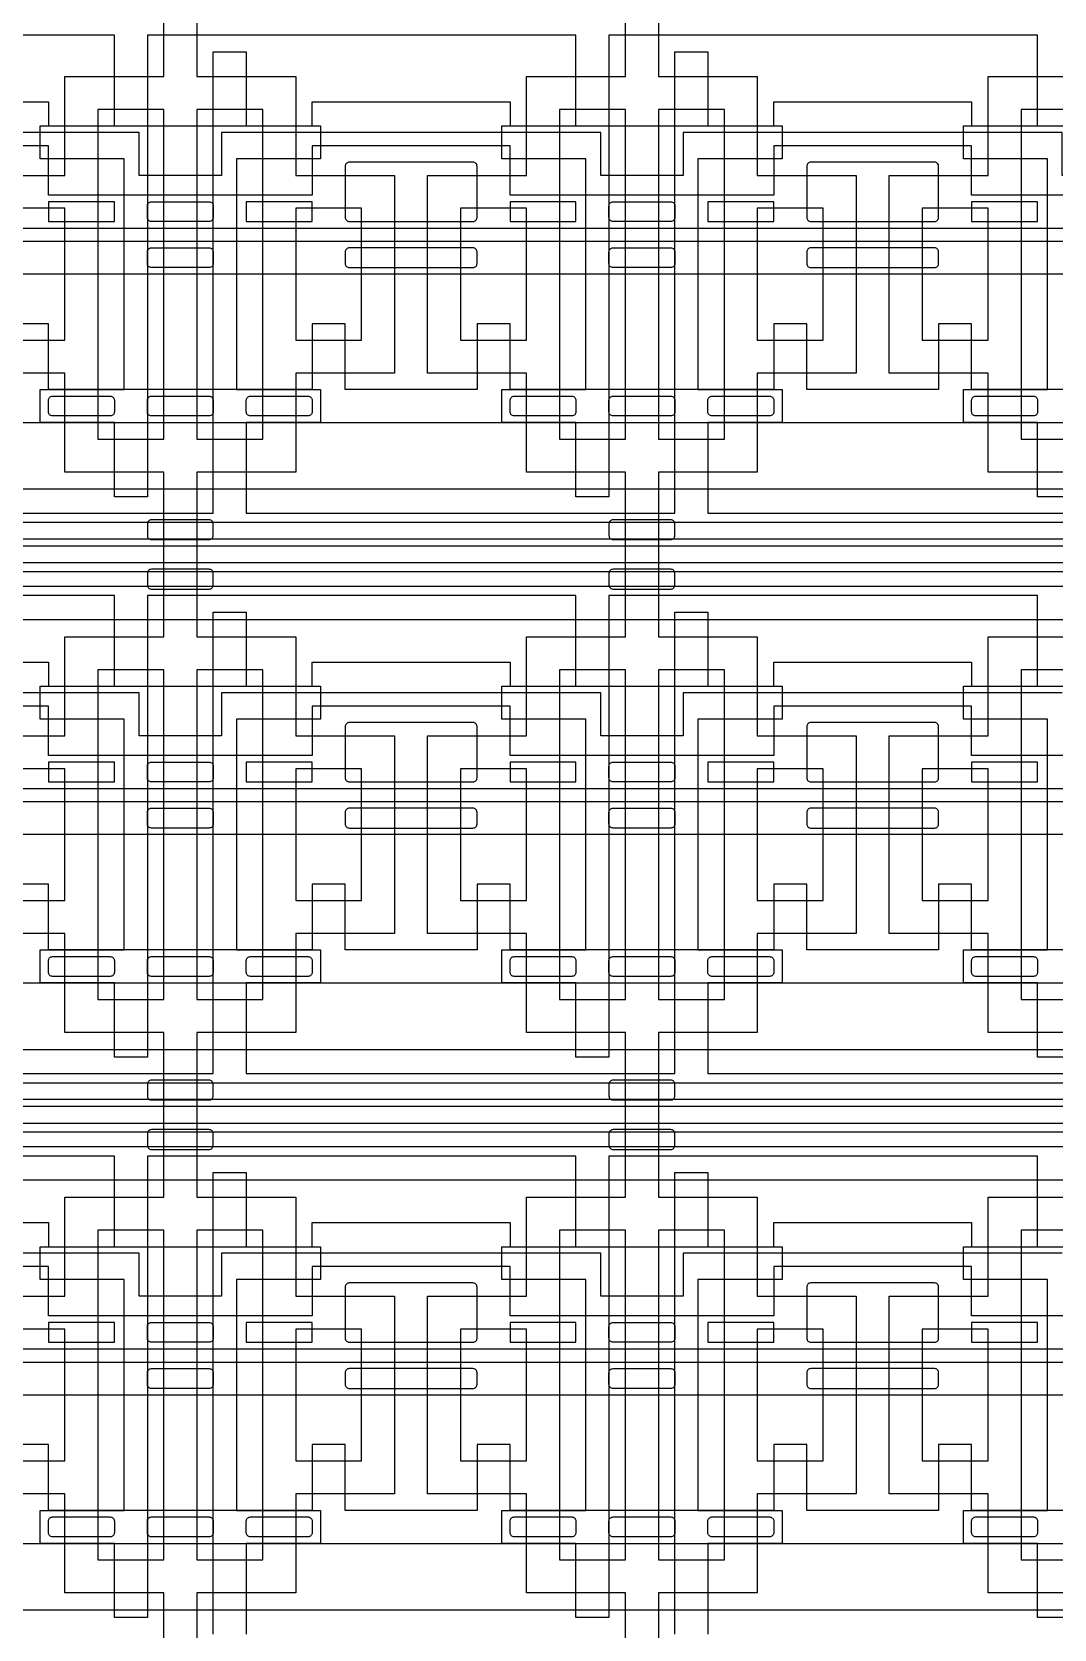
# Model space of a CAD drawing. Extents: x 0 to 194465, y -118660 to 40475.
# Drawn here: x 35762 to 38862, y 18213 to 23058 of the extents above; entities that cross this region are included whole.
import ezdxf

# ---------------------------------------------------------------- set-up
doc = ezdxf.new("R2010")
doc.units = 13
for name, color, linetype in [('Control 1 - Push up', 6, 'Continuous'), ('Control 2 - Push down', 1, 'Continuous'), ('Flow', 5, 'Continuous')]:
    doc.layers.add(name, color=color, linetype=linetype)

msp = doc.modelspace()

# ---------------------------------------------------------------- linework, layer by layer
at = {"layer": 'Control 1 - Push up'}
for points in [[(35212.498876, 22846.1072), (35812.498876, 22846.1072), (35812.498876, 22773.1072), (36612.498876, 22773.1072), (36612.498876, 22846.1072), (37212.498876, 22846.1072), (37212.498876, 22773.1072), (38012.498876, 22773.1072), (38012.498876, 22846.1072), (38612.498876, 22846.1072), (38612.498876, 22773.1072), (39412.498876, 22773.1072), (39412.498876, 22846.1072), (40012.498876, 22846.1072), (40012.498876, 22773.1072), (40812.498876, 22773.1072), (40812.498876, 22846.1072), (41962.498876, 22846.1072)], [(41962.498876, 22746.1072), (40537.498876, 22746.1072), (40537.498876, 22623.1072), (40287.498876, 22623.1072), (40287.498876, 22753.1072), (39137.498876, 22753.1072), (39137.498876, 22623.1072), (38887.498876, 22623.1072), (38887.498876, 22753.1072), (37737.498876, 22753.1072), (37737.498876, 22623.1072), (37487.498876, 22623.1072), (37487.498876, 22753.1072), (36337.498876, 22753.1072), (36337.498876, 22623.1072), (36087.498876, 22623.1072), (36087.498876, 22753.1072), (34937.498876, 22753.1072)], [(18062.498876, 22463.106939), (41862.498876, 22463.107205), (44962.498876, 22463.1072), (44962.498876, 22563.1072), (41962.498876, 22563.1072), (40912.498876, 22563.1072), (40912.498876, 22713.1072), (40812.498876, 22713.1072), (40812.498876, 22563.1072), (40012.498876, 22563.1072), (40012.498876, 22713.1072), (39412.498876, 22713.1072), (39412.498876, 22563.1072), (38612.498876, 22563.1072), (38612.498876, 22713.1072), (38012.498876, 22713.1072), (38012.498876, 22563.1072), (37212.498876, 22563.1072), (37212.498876, 22713.1072), (36612.498876, 22713.1072), (36612.498876, 22563.1072), (35812.498876, 22563.1072), (35812.498876, 22713.1072), (35212.498876, 22713.1072)], [(18162.498876, 22423.106938), (41762.498876, 22423.1072), (44962.498876, 22423.1072), (44962.498876, 22323.1072), (41662.498876, 22323.1072), (18262.498876, 22323.1072)], [(39412.498876, 21973.1072), (38612.498876, 21973.1072), (38612.498876, 22173.1072), (38512.498876, 22173.1072), (38512.498876, 21973.1072), (38112.498876, 21973.1072), (38112.498876, 22173.1072), (38012.498876, 22173.1072), (38012.498876, 21973.1072), (37212.498876, 21973.1072), (37212.498876, 22173.1072), (37112.498876, 22173.1072), (37112.498876, 21973.1072), (36712.498876, 21973.1072), (36712.498876, 22173.1072), (36612.498876, 22173.1072), (36612.498876, 21973.1072), (35812.498876, 21973.1072), (35812.498876, 22173.1072), (35712.498876, 22173.1072)], [(18462.498876, 21873.1072), (41262.498876, 21873.1072), (44962.498876, 21873.1072)], [(18462.498876, 20173.1072), (41962.498876, 20173.1072), (41962.498876, 21670.606938), (18462.498876, 21670.606938)], [(18362.498876, 21570.606938), (41862.498876, 21570.606938)], [(18262.498876, 21520.606938), (41762.498876, 21520.606938), (41762.498876, 20623.1072), (18262.498876, 20623.1072)], [(18162.498876, 20723.106938), (41662.498876, 20723.107199), (41662.498876, 20723.1072), (41662.498876, 21420.606938), (18162.498876, 21420.606938)], [(18062.498876, 20763.106939), (41562.498876, 20763.107199), (41562.498876, 21376.067922), (18062.498876, 21376.067922)], [(17962.498876, 21276.067922), (41462.498876, 21276.067922), (41462.498876, 20863.1072), (40912.498876, 20863.1072), (40912.498876, 21013.1072), (40812.498876, 21013.1072), (40812.498876, 20863.1072), (40012.498876, 20863.1072), (40012.498876, 21013.1072), (39412.498876, 21013.1072), (39412.498876, 20863.1072), (38612.498876, 20863.1072), (38612.498876, 21013.1072), (38012.498876, 21013.1072), (38012.498876, 20863.1072), (37212.498876, 20863.1072), (37212.498876, 21013.1072), (36612.498876, 21013.1072), (36612.498876, 20863.1072), (35812.498876, 20863.1072), (35812.498876, 21013.1072), (35212.498876, 21013.1072)], [(35212.498876, 21146.1072), (35812.498876, 21146.1072), (35812.498876, 21073.1072), (36612.498876, 21073.1072), (36612.498876, 21146.1072), (37212.498876, 21146.1072), (37212.498876, 21073.1072), (38012.498876, 21073.1072), (38012.498876, 21146.1072), (38612.498876, 21146.1072), (38612.498876, 21073.1072), (39412.498876, 21073.1072)], [(38887.498876, 21053.1072), (37737.498876, 21053.1072), (37737.498876, 20923.1072), (37487.498876, 20923.1072), (37487.498876, 21053.1072), (36337.498876, 21053.1072), (36337.498876, 20923.1072), (36087.498876, 20923.1072), (36087.498876, 21053.1072), (34937.498876, 21053.1072)], [(39412.498876, 20273.1072), (38612.498876, 20273.1072), (38612.498876, 20473.1072), (38512.498876, 20473.1072), (38512.498876, 20273.1072), (38112.498876, 20273.1072), (38112.498876, 20473.1072), (38012.498876, 20473.1072), (38012.498876, 20273.1072), (37212.498876, 20273.1072), (37212.498876, 20473.1072), (37112.498876, 20473.1072), (37112.498876, 20273.1072), (36712.498876, 20273.1072), (36712.498876, 20473.1072), (36612.498876, 20473.1072), (36612.498876, 20273.1072), (35812.498876, 20273.1072), (35812.498876, 20473.1072), (35712.498876, 20473.1072)], [(18462.498876, 18473.1072), (41962.498876, 18473.1072), (41962.498876, 19970.606938), (18462.498876, 19970.606938)], [(18362.498876, 19870.606938), (41862.498876, 19870.606938)], [(18262.498876, 19820.606938), (41762.498876, 19820.606938), (41762.498876, 18923.1072), (18262.498876, 18923.1072)], [(18162.498876, 19023.106938), (41662.498876, 19023.1072), (41662.498876, 19720.606938), (18162.498876, 19720.606938)], [(18062.498876, 19063.106939), (41562.498876, 19063.107204), (41562.498876, 19063.107199), (41562.498876, 19676.067922), (18062.498876, 19676.067922)], [(17962.498876, 19576.067922), (41462.498876, 19576.067922), (41462.498876, 19163.1072), (40912.498876, 19163.1072), (40912.498876, 19313.1072), (40812.498876, 19313.1072), (40812.498876, 19163.1072), (40012.498876, 19163.1072), (40012.498876, 19313.1072), (39412.498876, 19313.1072), (39412.498876, 19163.1072), (38612.498876, 19163.1072), (38612.498876, 19313.1072), (38012.498876, 19313.1072), (38012.498876, 19163.1072), (37212.498876, 19163.1072), (37212.498876, 19313.1072), (36612.498876, 19313.1072), (36612.498876, 19163.1072), (35812.498876, 19163.1072), (35812.498876, 19313.1072), (35212.498876, 19313.1072)], [(35212.498876, 19446.1072), (35812.498876, 19446.1072), (35812.498876, 19373.1072), (36612.498876, 19373.1072), (36612.498876, 19446.1072), (37212.498876, 19446.1072), (37212.498876, 19373.1072), (38012.498876, 19373.1072), (38012.498876, 19446.1072), (38612.498876, 19446.1072), (38612.498876, 19373.1072), (39412.498876, 19373.1072)], [(38887.498876, 19353.1072), (37737.498876, 19353.1072), (37737.498876, 19223.1072), (37487.498876, 19223.1072), (37487.498876, 19353.1072), (36337.498876, 19353.1072), (36337.498876, 19223.1072), (36087.498876, 19223.1072), (36087.498876, 19353.1072), (34937.498876, 19353.1072)], [(39412.498876, 18573.1072), (38612.498876, 18573.1072), (38612.498876, 18773.1072), (38512.498876, 18773.1072), (38512.498876, 18573.1072), (38112.498876, 18573.1072), (38112.498876, 18773.1072), (38012.498876, 18773.1072), (38012.498876, 18573.1072), (37212.498876, 18573.1072), (37212.498876, 18773.1072), (37112.498876, 18773.1072), (37112.498876, 18573.1072), (36712.498876, 18573.1072), (36712.498876, 18773.1072), (36612.498876, 18773.1072), (36612.498876, 18573.1072), (35812.498876, 18573.1072), (35812.498876, 18773.1072), (35712.498876, 18773.1072)], [(18462.498876, 16773.1072), (41962.498876, 16773.1072), (41962.498876, 18270.606938), (18462.498876, 18270.606938)]]:
    msp.add_lwpolyline(points, dxfattribs=at)
for points in [[(37112.498876, 22650.6072, 0.414214), (37099.998876, 22663.1072), (36724.998876, 22663.1072, 0.414214), (36712.498876, 22650.6072), (36712.498876, 22495.6072, 0.414214), (36724.998876, 22483.1072), (37099.998876, 22483.1072, 0.414214), (37112.498876, 22495.6072)], [(38512.498876, 22650.6072, 0.414214), (38499.998876, 22663.1072), (38124.998876, 22663.1072, 0.414214), (38112.498876, 22650.6072), (38112.498876, 22495.6072, 0.414214), (38124.998876, 22483.1072), (38499.998876, 22483.1072, 0.414214), (38512.498876, 22495.6072)], [(36124.998876, 22483.1072, -0.414214), (36112.498876, 22495.6072), (36112.498876, 22530.6072, -0.414214), (36124.998876, 22543.1072), (36299.998876, 22543.1072, -0.414214), (36312.498876, 22530.6072), (36312.498876, 22495.6072, -0.414214), (36299.998876, 22483.1072)], [(37524.998876, 22483.1072, -0.414214), (37512.498876, 22495.6072), (37512.498876, 22530.6072, -0.414214), (37524.998876, 22543.1072), (37699.998876, 22543.1072, -0.414214), (37712.498876, 22530.6072), (37712.498876, 22495.6072, -0.414214), (37699.998876, 22483.1072)], [(36124.998876, 22343.1072, -0.414214), (36112.498876, 22355.6072), (36112.498876, 22390.6072, -0.414214), (36124.998876, 22403.1072), (36299.998876, 22403.1072, -0.414214), (36312.498876, 22390.6072), (36312.498876, 22355.6072, -0.414214), (36299.998876, 22343.1072)], [(36724.998876, 22343.1072), (37099.998876, 22343.1072, 0.414214), (37112.498876, 22355.6072), (37112.498876, 22390.6072, 0.414214), (37099.998876, 22403.1072), (36724.998876, 22403.1072, 0.414214), (36712.498876, 22390.6072), (36712.498876, 22355.6072, 0.414214)], [(37524.998876, 22343.1072, -0.414214), (37512.498876, 22355.6072), (37512.498876, 22390.6072, -0.414214), (37524.998876, 22403.1072), (37699.998876, 22403.1072, -0.414214), (37712.498876, 22390.6072), (37712.498876, 22355.6072, -0.414214), (37699.998876, 22343.1072)], [(38124.998876, 22343.1072), (38499.998876, 22343.1072, 0.414214), (38512.498876, 22355.6072), (38512.498876, 22390.6072, 0.414214), (38499.998876, 22403.1072), (38124.998876, 22403.1072, 0.414214), (38112.498876, 22390.6072), (38112.498876, 22355.6072, 0.414214)], [(35824.998876, 21893.1072, -0.414214), (35812.498876, 21905.6072), (35812.498876, 21940.6072, -0.414214), (35824.998876, 21953.1072), (35999.998876, 21953.1072, -0.414214), (36012.498876, 21940.6072), (36012.498876, 21905.6072, -0.414214), (35999.998876, 21893.1072)], [(36124.998876, 21893.1072, -0.414214), (36112.498876, 21905.6072), (36112.498876, 21940.6072, -0.414214), (36124.998876, 21953.1072), (36299.998876, 21953.1072, -0.414214), (36312.498876, 21940.6072), (36312.498876, 21905.6072, -0.414214), (36299.998876, 21893.1072)], [(36424.998876, 21893.1072, -0.414214), (36412.498876, 21905.6072), (36412.498876, 21940.6072, -0.414214), (36424.998876, 21953.1072), (36599.998876, 21953.1072, -0.414214), (36612.498876, 21940.6072), (36612.498876, 21905.6072, -0.414214), (36599.998876, 21893.1072)], [(37224.998876, 21893.1072, -0.414214), (37212.498876, 21905.6072), (37212.498876, 21940.6072, -0.414214), (37224.998876, 21953.1072), (37399.998876, 21953.1072, -0.414214), (37412.498876, 21940.6072), (37412.498876, 21905.6072, -0.414214), (37399.998876, 21893.1072)], [(37524.998876, 21893.1072, -0.414214), (37512.498876, 21905.6072), (37512.498876, 21940.6072, -0.414214), (37524.998876, 21953.1072), (37699.998876, 21953.1072, -0.414214), (37712.498876, 21940.6072), (37712.498876, 21905.6072, -0.414214), (37699.998876, 21893.1072)], [(37824.998876, 21893.1072, -0.414214), (37812.498876, 21905.6072), (37812.498876, 21940.6072, -0.414214), (37824.998876, 21953.1072), (37999.998876, 21953.1072, -0.414214), (38012.498876, 21940.6072), (38012.498876, 21905.6072, -0.414214), (37999.998876, 21893.1072)], [(38624.998876, 21893.1072, -0.414214), (38612.498876, 21905.6072), (38612.498876, 21940.6072, -0.414214), (38624.998876, 21953.1072), (38799.998876, 21953.1072, -0.414214), (38812.498876, 21940.6072), (38812.498876, 21905.6072, -0.414214), (38799.998876, 21893.1072)], [(37112.498876, 20950.6072, 0.414214), (37099.998876, 20963.1072), (36724.998876, 20963.1072, 0.414214), (36712.498876, 20950.6072), (36712.498876, 20795.6072, 0.414214), (36724.998876, 20783.1072), (37099.998876, 20783.1072, 0.414214), (37112.498876, 20795.6072)], [(38512.498876, 20950.6072, 0.414214), (38499.998876, 20963.1072), (38124.998876, 20963.1072, 0.414214), (38112.498876, 20950.6072), (38112.498876, 20795.6072, 0.414214), (38124.998876, 20783.1072), (38499.998876, 20783.1072, 0.414214), (38512.498876, 20795.6072)], [(36124.998876, 20783.1072, -0.414214), (36112.498876, 20795.6072), (36112.498876, 20830.6072, -0.414214), (36124.998876, 20843.1072), (36299.998876, 20843.1072, -0.414214), (36312.498876, 20830.6072), (36312.498876, 20795.6072, -0.414214), (36299.998876, 20783.1072)], [(37524.998876, 20783.1072, -0.414214), (37512.498876, 20795.6072), (37512.498876, 20830.6072, -0.414214), (37524.998876, 20843.1072), (37699.998876, 20843.1072, -0.414214), (37712.498876, 20830.6072), (37712.498876, 20795.6072, -0.414214), (37699.998876, 20783.1072)], [(36124.998876, 20643.1072, -0.414214), (36112.498876, 20655.6072), (36112.498876, 20690.6072, -0.414214), (36124.998876, 20703.1072), (36299.998876, 20703.1072, -0.414214), (36312.498876, 20690.6072), (36312.498876, 20655.6072, -0.414214), (36299.998876, 20643.1072)], [(36724.998876, 20643.1072), (37099.998876, 20643.1072, 0.414214), (37112.498876, 20655.6072), (37112.498876, 20690.6072, 0.414214), (37099.998876, 20703.1072), (36724.998876, 20703.1072, 0.414214), (36712.498876, 20690.6072), (36712.498876, 20655.6072, 0.414214)], [(37524.998876, 20643.1072, -0.414214), (37512.498876, 20655.6072), (37512.498876, 20690.6072, -0.414214), (37524.998876, 20703.1072), (37699.998876, 20703.1072, -0.414214), (37712.498876, 20690.6072), (37712.498876, 20655.6072, -0.414214), (37699.998876, 20643.1072)], [(38124.998876, 20643.1072), (38499.998876, 20643.1072, 0.414214), (38512.498876, 20655.6072), (38512.498876, 20690.6072, 0.414214), (38499.998876, 20703.1072), (38124.998876, 20703.1072, 0.414214), (38112.498876, 20690.6072), (38112.498876, 20655.6072, 0.414214)], [(35824.998876, 20193.1072, -0.414214), (35812.498876, 20205.6072), (35812.498876, 20240.6072, -0.414214), (35824.998876, 20253.1072), (35999.998876, 20253.1072, -0.414214), (36012.498876, 20240.6072), (36012.498876, 20205.6072, -0.414214), (35999.998876, 20193.1072)], [(36124.998876, 20193.1072, -0.414214), (36112.498876, 20205.6072), (36112.498876, 20240.6072, -0.414214), (36124.998876, 20253.1072), (36299.998876, 20253.1072, -0.414214), (36312.498876, 20240.6072), (36312.498876, 20205.6072, -0.414214), (36299.998876, 20193.1072)], [(36424.998876, 20193.1072, -0.414214), (36412.498876, 20205.6072), (36412.498876, 20240.6072, -0.414214), (36424.998876, 20253.1072), (36599.998876, 20253.1072, -0.414214), (36612.498876, 20240.6072), (36612.498876, 20205.6072, -0.414214), (36599.998876, 20193.1072)], [(37224.998876, 20193.1072, -0.414214), (37212.498876, 20205.6072), (37212.498876, 20240.6072, -0.414214), (37224.998876, 20253.1072), (37399.998876, 20253.1072, -0.414214), (37412.498876, 20240.6072), (37412.498876, 20205.6072, -0.414214), (37399.998876, 20193.1072)], [(37524.998876, 20193.1072, -0.414214), (37512.498876, 20205.6072), (37512.498876, 20240.6072, -0.414214), (37524.998876, 20253.1072), (37699.998876, 20253.1072, -0.414214), (37712.498876, 20240.6072), (37712.498876, 20205.6072, -0.414214), (37699.998876, 20193.1072)], [(37824.998876, 20193.1072, -0.414214), (37812.498876, 20205.6072), (37812.498876, 20240.6072, -0.414214), (37824.998876, 20253.1072), (37999.998876, 20253.1072, -0.414214), (38012.498876, 20240.6072), (38012.498876, 20205.6072, -0.414214), (37999.998876, 20193.1072)], [(38624.998876, 20193.1072, -0.414214), (38612.498876, 20205.6072), (38612.498876, 20240.6072, -0.414214), (38624.998876, 20253.1072), (38799.998876, 20253.1072, -0.414214), (38812.498876, 20240.6072), (38812.498876, 20205.6072, -0.414214), (38799.998876, 20193.1072)], [(37112.498876, 19250.6072, 0.414214), (37099.998876, 19263.1072), (36724.998876, 19263.1072, 0.414214), (36712.498876, 19250.6072), (36712.498876, 19095.6072, 0.414214), (36724.998876, 19083.1072), (37099.998876, 19083.1072, 0.414214), (37112.498876, 19095.6072)], [(38512.498876, 19250.6072, 0.414214), (38499.998876, 19263.1072), (38124.998876, 19263.1072, 0.414214), (38112.498876, 19250.6072), (38112.498876, 19095.6072, 0.414214), (38124.998876, 19083.1072), (38499.998876, 19083.1072, 0.414214), (38512.498876, 19095.6072)], [(36124.998876, 19083.1072, -0.414214), (36112.498876, 19095.6072), (36112.498876, 19130.6072, -0.414214), (36124.998876, 19143.1072), (36299.998876, 19143.1072, -0.414214), (36312.498876, 19130.6072), (36312.498876, 19095.6072, -0.414214), (36299.998876, 19083.1072)], [(37524.998876, 19083.1072, -0.414214), (37512.498876, 19095.6072), (37512.498876, 19130.6072, -0.414214), (37524.998876, 19143.1072), (37699.998876, 19143.1072, -0.414214), (37712.498876, 19130.6072), (37712.498876, 19095.6072, -0.414214), (37699.998876, 19083.1072)], [(36124.998876, 18943.1072, -0.414214), (36112.498876, 18955.6072), (36112.498876, 18990.6072, -0.414214), (36124.998876, 19003.1072), (36299.998876, 19003.1072, -0.414214), (36312.498876, 18990.6072), (36312.498876, 18955.6072, -0.414214), (36299.998876, 18943.1072)], [(36724.998876, 18943.1072), (37099.998876, 18943.1072, 0.414214), (37112.498876, 18955.6072), (37112.498876, 18990.6072, 0.414214), (37099.998876, 19003.1072), (36724.998876, 19003.1072, 0.414214), (36712.498876, 18990.6072), (36712.498876, 18955.6072, 0.414214)], [(37524.998876, 18943.1072, -0.414214), (37512.498876, 18955.6072), (37512.498876, 18990.6072, -0.414214), (37524.998876, 19003.1072), (37699.998876, 19003.1072, -0.414214), (37712.498876, 18990.6072), (37712.498876, 18955.6072, -0.414214), (37699.998876, 18943.1072)], [(38124.998876, 18943.1072), (38499.998876, 18943.1072, 0.414214), (38512.498876, 18955.6072), (38512.498876, 18990.6072, 0.414214), (38499.998876, 19003.1072), (38124.998876, 19003.1072, 0.414214), (38112.498876, 18990.6072), (38112.498876, 18955.6072, 0.414214)], [(35824.998876, 18493.1072, -0.414214), (35812.498876, 18505.6072), (35812.498876, 18540.6072, -0.414214), (35824.998876, 18553.1072), (35999.998876, 18553.1072, -0.414214), (36012.498876, 18540.6072), (36012.498876, 18505.6072, -0.414214), (35999.998876, 18493.1072)], [(36124.998876, 18493.1072, -0.414214), (36112.498876, 18505.6072), (36112.498876, 18540.6072, -0.414214), (36124.998876, 18553.1072), (36299.998876, 18553.1072, -0.414214), (36312.498876, 18540.6072), (36312.498876, 18505.6072, -0.414214), (36299.998876, 18493.1072)], [(36424.998876, 18493.1072, -0.414214), (36412.498876, 18505.6072), (36412.498876, 18540.6072, -0.414214), (36424.998876, 18553.1072), (36599.998876, 18553.1072, -0.414214), (36612.498876, 18540.6072), (36612.498876, 18505.6072, -0.414214), (36599.998876, 18493.1072)], [(37224.998876, 18493.1072, -0.414214), (37212.498876, 18505.6072), (37212.498876, 18540.6072, -0.414214), (37224.998876, 18553.1072), (37399.998876, 18553.1072, -0.414214), (37412.498876, 18540.6072), (37412.498876, 18505.6072, -0.414214), (37399.998876, 18493.1072)], [(37524.998876, 18493.1072, -0.414214), (37512.498876, 18505.6072), (37512.498876, 18540.6072, -0.414214), (37524.998876, 18553.1072), (37699.998876, 18553.1072, -0.414214), (37712.498876, 18540.6072), (37712.498876, 18505.6072, -0.414214), (37699.998876, 18493.1072)], [(37824.998876, 18493.1072, -0.414214), (37812.498876, 18505.6072), (37812.498876, 18540.6072, -0.414214), (37824.998876, 18553.1072), (37999.998876, 18553.1072, -0.414214), (38012.498876, 18540.6072), (38012.498876, 18505.6072, -0.414214), (37999.998876, 18493.1072)], [(38624.998876, 18493.1072, -0.414214), (38612.498876, 18505.6072), (38612.498876, 18540.6072, -0.414214), (38624.998876, 18553.1072), (38799.998876, 18553.1072, -0.414214), (38812.498876, 18540.6072), (38812.498876, 18505.6072, -0.414214), (38799.998876, 18493.1072)]]:
    msp.add_lwpolyline(points, format="xyb", close=True, dxfattribs=at)
for points in [[(36012.498876, 22543.1072), (35812.498876, 22543.1072), (35812.498876, 22483.1072), (36012.498876, 22483.1072)], [(36612.498876, 22543.1072), (36412.498876, 22543.1072), (36412.498876, 22483.1072), (36612.498876, 22483.1072)], [(37412.498876, 22543.1072), (37212.498876, 22543.1072), (37212.498876, 22483.1072), (37412.498876, 22483.1072)], [(38012.498876, 22543.1072), (37812.498876, 22543.1072), (37812.498876, 22483.1072), (38012.498876, 22483.1072)], [(38812.498876, 22543.1072), (38612.498876, 22543.1072), (38612.498876, 22483.1072), (38812.498876, 22483.1072)], [(36012.498876, 20843.1072), (35812.498876, 20843.1072), (35812.498876, 20783.1072), (36012.498876, 20783.1072)], [(36612.498876, 20843.1072), (36412.498876, 20843.1072), (36412.498876, 20783.1072), (36612.498876, 20783.1072)], [(37412.498876, 20843.1072), (37212.498876, 20843.1072), (37212.498876, 20783.1072), (37412.498876, 20783.1072)], [(38012.498876, 20843.1072), (37812.498876, 20843.1072), (37812.498876, 20783.1072), (38012.498876, 20783.1072)], [(38812.498876, 20843.1072), (38612.498876, 20843.1072), (38612.498876, 20783.1072), (38812.498876, 20783.1072)], [(36012.498876, 19143.1072), (35812.498876, 19143.1072), (35812.498876, 19083.1072), (36012.498876, 19083.1072)], [(36612.498876, 19143.1072), (36412.498876, 19143.1072), (36412.498876, 19083.1072), (36612.498876, 19083.1072)], [(37412.498876, 19143.1072), (37212.498876, 19143.1072), (37212.498876, 19083.1072), (37412.498876, 19083.1072)], [(38012.498876, 19143.1072), (37812.498876, 19143.1072), (37812.498876, 19083.1072), (38012.498876, 19083.1072)], [(38812.498876, 19143.1072), (38612.498876, 19143.1072), (38612.498876, 19083.1072), (38812.498876, 19083.1072)]]:
    msp.add_lwpolyline(points, close=True, dxfattribs=at)
at = {"layer": 'Control 2 - Push down'}
for points in [[(38912.498876, 21648.1072), (38812.498876, 21648.1072), (38812.498876, 21873.1072), (38587.498876, 21873.1072), (38587.498876, 21973.1072), (38842.498876, 21973.1072), (38842.498876, 22673.1072), (38587.498876, 22673.1072), (38587.498876, 22773.1072), (38812.498876, 22773.1072), (38812.498876, 23048.1072), (37512.498876, 23048.1072), (37512.498876, 21648.1072), (37412.498876, 21648.1072), (37412.498876, 21873.1072), (37187.498876, 21873.1072), (37187.498876, 21973.1072), (37442.498876, 21973.1072), (37442.498876, 22673.1072), (37187.498876, 22673.1072), (37187.498876, 22773.1072), (37412.498876, 22773.1072), (37412.498876, 23048.1072), (36112.498876, 23048.1072), (36112.498876, 21648.1072), (36012.498876, 21648.1072), (36012.498876, 21873.1072), (35787.498876, 21873.1072), (35787.498876, 21973.1072), (36042.498876, 21973.1072), (36042.498876, 22673.1072), (35787.498876, 22673.1072), (35787.498876, 22773.1072), (36012.498876, 22773.1072), (36012.498876, 23048.1072), (34712.498876, 23048.1072)], [(35012.498876, 21598.1072), (36312.498876, 21598.1072), (36312.498876, 22998.1072), (36412.498876, 22998.1072), (36412.498876, 22773.1072), (36637.498876, 22773.1072), (36637.498876, 22673.1072), (36382.498876, 22673.1072), (36382.498876, 21973.1072), (36637.498876, 21973.1072), (36637.498876, 21873.1072), (36412.498876, 21873.1072), (36412.498876, 21598.1072), (37712.498876, 21598.1072), (37712.498876, 22998.1072), (37812.498876, 22998.1072), (37812.498876, 22773.1072), (38037.498876, 22773.1072), (38037.498876, 22673.1072), (37782.498876, 22673.1072), (37782.498876, 21973.1072), (38037.498876, 21973.1072), (38037.498876, 21873.1072), (37812.498876, 21873.1072), (37812.498876, 21598.1072), (39112.498876, 21598.1072)], [(44962.498876, 21498.1072), (19512.498876, 21498.1072)], [(19212.498876, 21448.1072), (44962.498876, 21448.1072)], [(38912.498876, 19948.1072), (38812.498876, 19948.1072), (38812.498876, 20173.1072), (38587.498876, 20173.1072), (38587.498876, 20273.1072), (38842.498876, 20273.1072), (38842.498876, 20973.1072), (38587.498876, 20973.1072), (38587.498876, 21073.1072), (38812.498876, 21073.1072), (38812.498876, 21348.1072), (37512.498876, 21348.1072), (37512.498876, 19948.1072), (37412.498876, 19948.1072), (37412.498876, 20173.1072), (37187.498876, 20173.1072), (37187.498876, 20273.1072), (37442.498876, 20273.1072), (37442.498876, 20973.1072), (37187.498876, 20973.1072), (37187.498876, 21073.1072), (37412.498876, 21073.1072), (37412.498876, 21348.1072), (36112.498876, 21348.1072), (36112.498876, 19948.1072), (36012.498876, 19948.1072), (36012.498876, 20173.1072), (35787.498876, 20173.1072), (35787.498876, 20273.1072), (36042.498876, 20273.1072), (36042.498876, 20973.1072), (35787.498876, 20973.1072), (35787.498876, 21073.1072), (36012.498876, 21073.1072), (36012.498876, 21348.1072), (34712.498876, 21348.1072)], [(35012.498876, 19898.1072), (36312.498876, 19898.1072), (36312.498876, 21298.1072), (36412.498876, 21298.1072), (36412.498876, 21073.1072), (36637.498876, 21073.1072), (36637.498876, 20973.1072), (36382.498876, 20973.1072), (36382.498876, 20273.1072), (36637.498876, 20273.1072), (36637.498876, 20173.1072), (36412.498876, 20173.1072), (36412.498876, 19898.1072), (37712.498876, 19898.1072), (37712.498876, 21298.1072), (37812.498876, 21298.1072), (37812.498876, 21073.1072), (38037.498876, 21073.1072), (38037.498876, 20973.1072), (37782.498876, 20973.1072), (37782.498876, 20273.1072), (38037.498876, 20273.1072), (38037.498876, 20173.1072), (37812.498876, 20173.1072), (37812.498876, 19898.1072), (39112.498876, 19898.1072)], [(44962.498876, 19798.1072), (19512.498876, 19798.1072)], [(19212.498876, 19748.1072), (44962.498876, 19748.1072)], [(38912.498876, 18248.1072), (38812.498876, 18248.1072), (38812.498876, 18473.1072), (38587.498876, 18473.1072), (38587.498876, 18573.1072), (38842.498876, 18573.1072), (38842.498876, 19273.1072), (38587.498876, 19273.1072), (38587.498876, 19373.1072), (38812.498876, 19373.1072), (38812.498876, 19648.1072), (37512.498876, 19648.1072), (37512.498876, 18248.1072), (37412.498876, 18248.1072), (37412.498876, 18473.1072), (37187.498876, 18473.1072), (37187.498876, 18573.1072), (37442.498876, 18573.1072), (37442.498876, 19273.1072), (37187.498876, 19273.1072), (37187.498876, 19373.1072), (37412.498876, 19373.1072), (37412.498876, 19648.1072), (36112.498876, 19648.1072), (36112.498876, 18248.1072), (36012.498876, 18248.1072), (36012.498876, 18473.1072), (35787.498876, 18473.1072), (35787.498876, 18573.1072), (36042.498876, 18573.1072), (36042.498876, 19273.1072), (35787.498876, 19273.1072), (35787.498876, 19373.1072), (36012.498876, 19373.1072), (36012.498876, 19648.1072), (34712.498876, 19648.1072)], [(36312.498876, 18198.1072), (36312.498876, 19598.1072), (36412.498876, 19598.1072), (36412.498876, 19373.1072), (36637.498876, 19373.1072), (36637.498876, 19273.1072), (36382.498876, 19273.1072), (36382.498876, 18573.1072), (36637.498876, 18573.1072), (36637.498876, 18473.1072), (36412.498876, 18473.1072), (36412.498876, 18198.1072)], [(37712.498876, 18198.1072), (37712.498876, 19598.1072), (37812.498876, 19598.1072), (37812.498876, 19373.1072), (38037.498876, 19373.1072), (38037.498876, 19273.1072), (37782.498876, 19273.1072), (37782.498876, 18573.1072), (38037.498876, 18573.1072), (38037.498876, 18473.1072), (37812.498876, 18473.1072), (37812.498876, 18198.1072)]]:
    msp.add_lwpolyline(points, dxfattribs=at)
for points in [[(36299.998876, 21578.1072), (36124.998876, 21578.1072, 0.414214), (36112.498876, 21565.6072), (36112.498876, 21530.6072, 0.414214), (36124.998876, 21518.1072), (36299.998876, 21518.1072, 0.414214), (36312.498876, 21530.6072), (36312.498876, 21565.6072, 0.414214)], [(37699.998876, 21578.1072), (37524.998876, 21578.1072, 0.414214), (37512.498876, 21565.6072), (37512.498876, 21530.6072, 0.414214), (37524.998876, 21518.1072), (37699.998876, 21518.1072, 0.414214), (37712.498876, 21530.6072), (37712.498876, 21565.6072, 0.414214)], [(36299.998876, 21428.1072), (36124.998876, 21428.1072, 0.414214), (36112.498876, 21415.6072), (36112.498876, 21380.6072, 0.414214), (36124.998876, 21368.1072), (36299.998876, 21368.1072, 0.414214), (36312.498876, 21380.6072), (36312.498876, 21415.6072, 0.414214)], [(37699.998876, 21428.1072), (37524.998876, 21428.1072, 0.414214), (37512.498876, 21415.6072), (37512.498876, 21380.6072, 0.414214), (37524.998876, 21368.1072), (37699.998876, 21368.1072, 0.414214), (37712.498876, 21380.6072), (37712.498876, 21415.6072, 0.414214)], [(36299.998876, 19878.1072), (36124.998876, 19878.1072, 0.414214), (36112.498876, 19865.6072), (36112.498876, 19830.6072, 0.414214), (36124.998876, 19818.1072), (36299.998876, 19818.1072, 0.414214), (36312.498876, 19830.6072), (36312.498876, 19865.6072, 0.414214)], [(37699.998876, 19878.1072), (37524.998876, 19878.1072, 0.414214), (37512.498876, 19865.6072), (37512.498876, 19830.6072, 0.414214), (37524.998876, 19818.1072), (37699.998876, 19818.1072, 0.414214), (37712.498876, 19830.6072), (37712.498876, 19865.6072, 0.414214)], [(36299.998876, 19728.1072), (36124.998876, 19728.1072, 0.414214), (36112.498876, 19715.6072), (36112.498876, 19680.6072, 0.414214), (36124.998876, 19668.1072), (36299.998876, 19668.1072, 0.414214), (36312.498876, 19680.6072), (36312.498876, 19715.6072, 0.414214)], [(37699.998876, 19728.1072), (37524.998876, 19728.1072, 0.414214), (37512.498876, 19715.6072), (37512.498876, 19680.6072, 0.414214), (37524.998876, 19668.1072), (37699.998876, 19668.1072, 0.414214), (37712.498876, 19680.6072), (37712.498876, 19715.6072, 0.414214)]]:
    msp.add_lwpolyline(points, format="xyb", close=True, dxfattribs=at)
at = {"layer": 'Flow'}
for points in [[(35562.498876, 22623.1072), (35862.498876, 22623.1072), (35862.498876, 22923.1072), (36162.498876, 22923.1072), (36162.498876, 23173.1072), (36162.498876, 23523.1072), (36862.498876, 23523.1072), (36862.498876, 24123.1072), (38262.498876, 24123.1072), (38262.498876, 24623.1072), (32762.498876, 24623.1072)], [(36262.498876, 23173.1072), (36262.498876, 22923.1072), (36562.498876, 22923.1072), (36562.498876, 22623.1072), (36862.498876, 22623.1072), (36862.498876, 22023.1072), (36562.498876, 22023.1072), (36562.498876, 21723.1072), (36262.498876, 21723.1072), (36262.498876, 21473.1072), (36262.498876, 21223.1072), (36562.498876, 21223.1072), (36562.498876, 20923.1072), (36862.498876, 20923.1072), (36862.498876, 20323.1072), (36562.498876, 20323.1072), (36562.498876, 20023.1072), (36262.498876, 20023.1072), (36262.498876, 19773.1072), (36262.498876, 19523.1072), (36562.498876, 19523.1072), (36562.498876, 19223.1072), (36862.498876, 19223.1072), (36862.498876, 18623.1072), (36562.498876, 18623.1072), (36562.498876, 18323.1072), (36262.498876, 18323.1072), (36262.498876, 18073.1072)], [(37562.498876, 18073.1072), (37562.498876, 18323.1072), (37262.498876, 18323.1072), (37262.498876, 18623.1072), (36962.498876, 18623.1072), (36962.498876, 19223.1072), (37262.498876, 19223.1072), (37262.498876, 19523.1072), (37562.498876, 19523.1072), (37562.498876, 19773.1072), (37562.498876, 20023.1072), (37262.498876, 20023.1072), (37262.498876, 20323.1072), (36962.498876, 20323.1072), (36962.498876, 20923.1072), (37262.498876, 20923.1072), (37262.498876, 21223.1072), (37562.498876, 21223.1072), (37562.498876, 21473.1072), (37562.498876, 21723.1072), (37262.498876, 21723.1072), (37262.498876, 22023.1072), (36962.498876, 22023.1072), (36962.498876, 22623.1072), (37262.498876, 22623.1072), (37262.498876, 22923.1072), (37562.498876, 22923.1072), (37562.498876, 23173.1072)], [(37662.498876, 23173.1072), (37662.498876, 22923.1072), (37962.498876, 22923.1072), (37962.498876, 22623.1072), (38262.498876, 22623.1072), (38262.498876, 22023.1072), (37962.498876, 22023.1072), (37962.498876, 21723.1072), (37662.498876, 21723.1072), (37662.498876, 21473.1072), (37662.498876, 21223.1072), (37962.498876, 21223.1072), (37962.498876, 20923.1072), (38262.498876, 20923.1072), (38262.498876, 20323.1072), (37962.498876, 20323.1072), (37962.498876, 20023.1072), (37662.498876, 20023.1072), (37662.498876, 19773.1072), (37662.498876, 19523.1072), (37962.498876, 19523.1072), (37962.498876, 19223.1072), (38262.498876, 19223.1072), (38262.498876, 18623.1072), (37962.498876, 18623.1072), (37962.498876, 18323.1072), (37662.498876, 18323.1072), (37662.498876, 18073.1072)], [(38962.498876, 21723.1072), (38662.498876, 21723.1072), (38662.498876, 22023.1072), (38362.498876, 22023.1072), (38362.498876, 22623.1072), (38662.498876, 22623.1072), (38662.498876, 22923.1072), (38962.498876, 22923.1072)], [(35562.498876, 20923.1072), (35862.498876, 20923.1072), (35862.498876, 21223.1072), (36162.498876, 21223.1072), (36162.498876, 21473.1072), (36162.498876, 21723.1072), (35862.498876, 21723.1072), (35862.498876, 22023.1072), (35562.498876, 22023.1072)], [(38962.498876, 20023.1072), (38662.498876, 20023.1072), (38662.498876, 20323.1072), (38362.498876, 20323.1072), (38362.498876, 20923.1072), (38662.498876, 20923.1072), (38662.498876, 21223.1072), (38962.498876, 21223.1072)], [(35562.498876, 19223.1072), (35862.498876, 19223.1072), (35862.498876, 19523.1072), (36162.498876, 19523.1072), (36162.498876, 19773.1072), (36162.498876, 20023.1072), (35862.498876, 20023.1072), (35862.498876, 20323.1072), (35562.498876, 20323.1072)], [(38962.498876, 18323.1072), (38662.498876, 18323.1072), (38662.498876, 18623.1072), (38362.498876, 18623.1072), (38362.498876, 19223.1072), (38662.498876, 19223.1072), (38662.498876, 19523.1072), (38962.498876, 19523.1072)], [(35562.498876, 17523.1072), (35862.498876, 17523.1072), (35862.498876, 17823.1072), (36162.498876, 17823.1072), (36162.498876, 18073.1072), (36162.498876, 18323.1072), (35862.498876, 18323.1072), (35862.498876, 18623.1072), (35562.498876, 18623.1072)]]:
    msp.add_lwpolyline(points, dxfattribs=at)
for points in [[(36162.498876, 21823.1072), (36162.498876, 22823.1072), (35962.498876, 22823.1072), (35962.498876, 21823.1072)], [(36462.498876, 22823.1072), (36262.498876, 22823.1072), (36262.498876, 21823.1072), (36462.498876, 21823.1072)], [(37562.498876, 21823.1072), (37562.498876, 22823.1072), (37362.498876, 22823.1072), (37362.498876, 21823.1072)], [(37862.498876, 22823.1072), (37662.498876, 22823.1072), (37662.498876, 21823.1072), (37862.498876, 21823.1072)], [(38962.498876, 21823.1072), (38962.498876, 22823.1072), (38762.498876, 22823.1072), (38762.498876, 21823.1072)], [(35862.498876, 22123.1072), (35862.498876, 22523.1072), (35662.498876, 22523.1072), (35662.498876, 22123.1072)], [(36762.498876, 22523.1072), (36562.498876, 22523.1072), (36562.498876, 22123.1072), (36762.498876, 22123.1072)], [(37262.498876, 22123.1072), (37262.498876, 22523.1072), (37062.498876, 22523.1072), (37062.498876, 22123.1072)], [(38162.498876, 22523.1072), (37962.498876, 22523.1072), (37962.498876, 22123.1072), (38162.498876, 22123.1072)], [(38662.498876, 22123.1072), (38662.498876, 22523.1072), (38462.498876, 22523.1072), (38462.498876, 22123.1072)], [(36162.498876, 20123.1072), (36162.498876, 21123.1072), (35962.498876, 21123.1072), (35962.498876, 20123.1072)], [(36462.498876, 21123.1072), (36262.498876, 21123.1072), (36262.498876, 20123.1072), (36462.498876, 20123.1072)], [(37562.498876, 20123.1072), (37562.498876, 21123.1072), (37362.498876, 21123.1072), (37362.498876, 20123.1072)], [(37862.498876, 21123.1072), (37662.498876, 21123.1072), (37662.498876, 20123.1072), (37862.498876, 20123.1072)], [(38962.498876, 20123.1072), (38962.498876, 21123.1072), (38762.498876, 21123.1072), (38762.498876, 20123.1072)], [(35862.498876, 20423.1072), (35862.498876, 20823.1072), (35662.498876, 20823.1072), (35662.498876, 20423.1072)], [(36762.498876, 20823.1072), (36562.498876, 20823.1072), (36562.498876, 20423.1072), (36762.498876, 20423.1072)], [(37262.498876, 20423.1072), (37262.498876, 20823.1072), (37062.498876, 20823.1072), (37062.498876, 20423.1072)], [(38162.498876, 20823.1072), (37962.498876, 20823.1072), (37962.498876, 20423.1072), (38162.498876, 20423.1072)], [(38662.498876, 20423.1072), (38662.498876, 20823.1072), (38462.498876, 20823.1072), (38462.498876, 20423.1072)], [(36162.498876, 18423.1072), (36162.498876, 19423.1072), (35962.498876, 19423.1072), (35962.498876, 18423.1072)], [(36462.498876, 19423.1072), (36262.498876, 19423.1072), (36262.498876, 18423.1072), (36462.498876, 18423.1072)], [(37562.498876, 18423.1072), (37562.498876, 19423.1072), (37362.498876, 19423.1072), (37362.498876, 18423.1072)], [(37862.498876, 19423.1072), (37662.498876, 19423.1072), (37662.498876, 18423.1072), (37862.498876, 18423.1072)], [(38962.498876, 18423.1072), (38962.498876, 19423.1072), (38762.498876, 19423.1072), (38762.498876, 18423.1072)], [(35862.498876, 18723.1072), (35862.498876, 19123.1072), (35662.498876, 19123.1072), (35662.498876, 18723.1072)], [(36762.498876, 19123.1072), (36562.498876, 19123.1072), (36562.498876, 18723.1072), (36762.498876, 18723.1072)], [(37262.498876, 18723.1072), (37262.498876, 19123.1072), (37062.498876, 19123.1072), (37062.498876, 18723.1072)], [(38162.498876, 19123.1072), (37962.498876, 19123.1072), (37962.498876, 18723.1072), (38162.498876, 18723.1072)], [(38662.498876, 18723.1072), (38662.498876, 19123.1072), (38462.498876, 19123.1072), (38462.498876, 18723.1072)]]:
    msp.add_lwpolyline(points, close=True, dxfattribs=at)

doc.saveas('drawing.dxf')
